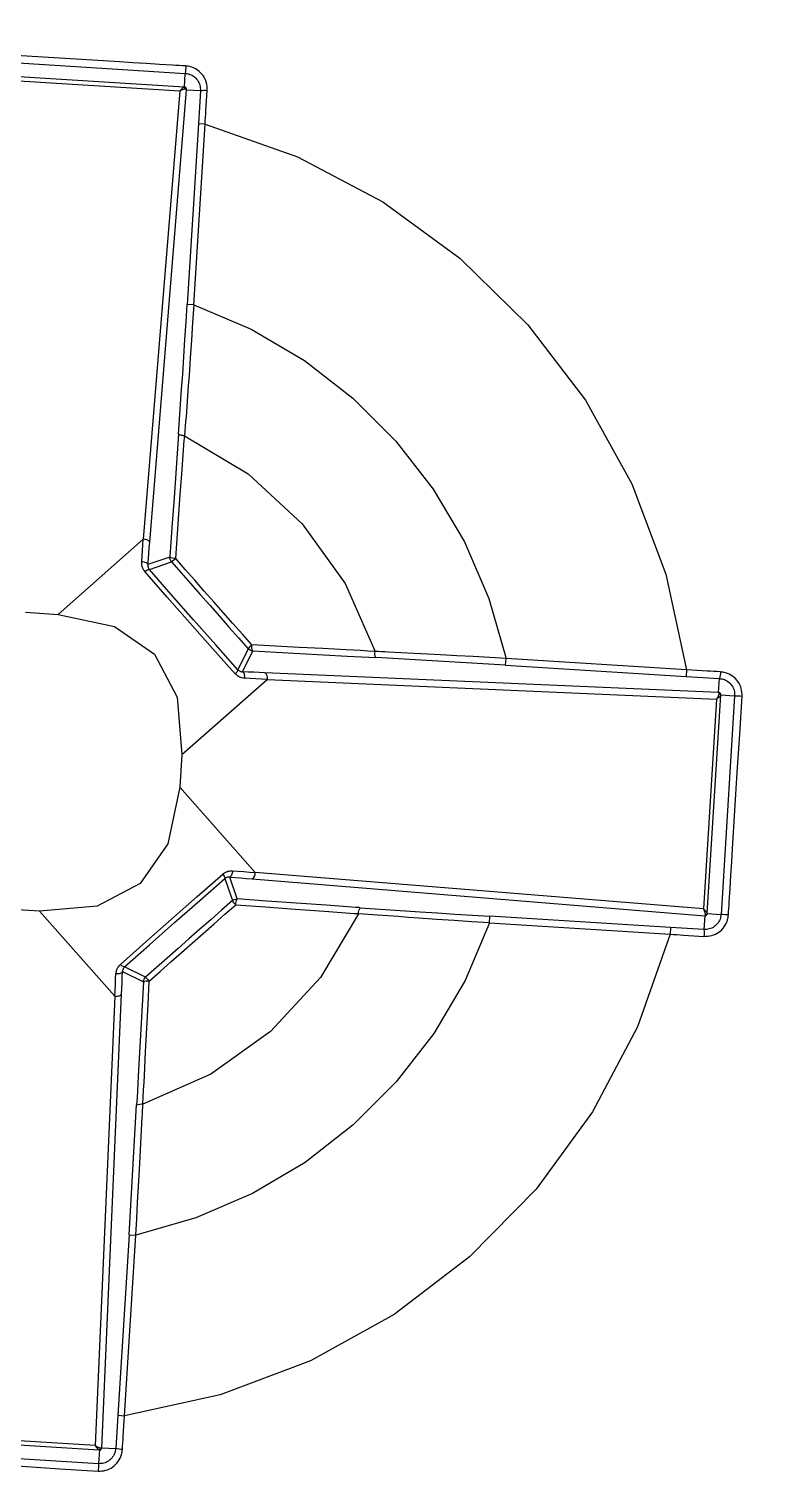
# Model space of a CAD drawing. Header units: millimetres. Extents: x 6886222 to 6919728, y 230959 to 276095.
# Drawn here: x 6905741.122 to 6905743.384, y 246079.413 to 246083.786 of the extents above; entities that cross this region are included whole.
import ezdxf
from ezdxf.xclip import XClip

# ---------------------------------------------------------------- set-up
doc = ezdxf.new("R2010")
doc.units = ezdxf.units.MM
doc.header["$LTSCALE"] = 100
doc.header["$XCLIPFRAME"] = 2
for name, color, linetype in [('BP', 7, 'Continuous'), ('U-84C-EX$0$FUR_욕실', 6, 'Continuous'), ('U-84C-EX$0$HAT', 8, 'Continuous'), ('Udw-301-L-TF$0$FUR_욕실', 6, 'Continuous'), ('Udw-301-L-TF$0$HAT', 8, 'Continuous'), ('Udw-301-L-TF$0$S-ELE', 4, 'Continuous')]:
    doc.layers.add(name, color=color, linetype=linetype)
pattern_1 = [(180, (1240, -8.002534741535783e-07), (-3.673940397442059e-14, -300), []), (270, (1240, -8.002534741535783e-07), (300, -5.510910596163089e-14), [])]

# ---------------------------------------------------------------- blocks, each defined once
blk = doc.blocks.new('Udw-301-L-TF$0$대변기')
blk.add_wipeout([(22.248608298916775, 172.54229225468282), (8.912240129661578, 147.74673581274521), (6.746381299798691, 136.34097785746314), (-8.955497072612427e-10, 1.8151808944821823e-08), (6.746382664171167, -136.3410556523654), (8.912241608199565, -147.7468135862157), (22.07549302254949, -172.28966274865297), (48.747550660268864, -190.92756923738682), (71.39276322773912, -195.00000842819884), (166.77579672746026, -195.00000795089045), (163.87437435093116, -199.59452123619815), (211.5587765112842, -201.08973657911383), (211.59313804550422, -201.59785586090618), (211.81060945487718, -202.63546709934212), (212.5078401897453, -203.59245027277075), (213.12226798591132, -203.98026161298094), (214.15380077133744, -204.1978558481386), (220.75350033782112, -204.19785581509552), (220.75350035014083, -206.35594522496513), (211.67910968791838, -206.3568792770726), (211.15613348268317, -206.39600097215737), (210.27034605067598, -206.67761218987903), (209.31045820655902, -207.42786300958107), (208.74576614588332, -208.40553728260954), (208.58557798573491, -209.0916460347495), (208.56074482875553, -209.45622105141592), (208.5658533075954, -265.02340329155413), (208.68307722652685, -265.02340329098297), (208.7812761336113, -265.75037914044697), (209.14569600205314, -266.6349992877383), (209.4393782819403, -267.03693782325877), (210.11484331313656, -267.62762274793863), (210.65720867247566, -267.91786482497037), (211.05456655855815, -268.02783602803447), (211.7542655276933, -268.12315947946877), (489.2877981967165, -268.123158092146), (490.3929016518151, -267.8618048901769), (490.86707477932805, -267.7119163465693), (491.45197025778884, -267.22265710638476), (492.00684567737414, -266.49543788948904), (492.2432263424108, -265.953260305668), (492.3375440533646, -265.58541350160203), (492.3925328413372, -264.9999778188767), (492.39251053762064, -209.47191992339413), (492.2743779328679, -208.61530925013972), (492.0527322005424, -208.03841531318994), (491.6452017566535, -207.41831274961794), (491.1753919319727, -206.97008934938174), (490.6571038551316, -206.6513735333208), (490.04775114333995, -206.44000339329148), (489.564363996324, -206.37647943353875), (489.28754875065107, -206.3559519392104), (294.6511313544637, -206.3559470726484), (294.6511313436125, -204.19785544542015), (299.3707712639998, -204.19785542175964), (299.9274144780235, -204.1415802114724), (300.81514351517774, -203.77207777511762), (301.1333402299189, -203.52623735578823), (301.5702185394424, -203.01348622016246), (301.80191783703924, -202.56725483027355), (301.9757068098556, -201.8642991092686), (301.9767461048772, -201.81423556641903), (356.76343714603064, -202.11461188703402), (409.6459330275077, -200.7317937357151), (451.0712075735588, -197.49087760745817), (521.7596907076584, -184.1269387870276), (558.8320421586301, -171.7704380243341), (607.5072059196381, -146.9271004879006), (640.3182392938724, -121.7236501044431), (666.3963113392575, -92.63537982517482), (682.861678851927, -64.8120860007532), (689.3650846206021, -48.844695699472595), (694.4618857304264, -30.578779049873788), (696.6826731048269, -17.299667591780462), (697.4621076330303, -8.646287178641273), (697.7008332995064, 0.017384032597874466), (696.0161711601265, 21.30950019290617), (691.2688451523378, 41.796509580543216), (683.3366473129057, 62.60208044512467), (669.0455356567358, 87.70644455344245), (652.7802364292402, 108.07148288175188), (630.6424582973253, 128.95876104430863), (599.0811908480251, 150.92869321198407), (558.1950606762435, 170.85274610758484), (516.937235549004, 184.2249471713934), (478.5997609603298, 192.50147163765666), (440.5805313404065, 197.3643056544521), (409.56480511056884, 199.55616448708247), (375.3283216283821, 200.68792907165675), (311.0923951757358, 200.70114825228893), (281.7216569744051, 200.8711733283542), (251.3461154796021, 200.75952777479222), (223.32944943835992, 200.37661834822427), (188.29429864440127, 199.9507822823582), (182.40479042165887, 198.15537901209063), (177.51850239349275, 194.76567814429143), (79.79591759140378, 194.999931322335), (40.70354579549267, 194.56680722579563), (37.246676655990356, 193.2270822084663), (37.24667669558663, 185.30834623197086)]).dxf.layer = 'Udw-301-L-TF$0$FUR_욕실'
at = {"layer": 'Udw-301-L-TF$0$FUR_욕실'}
for p, q in [((161.6102608196343, 144.3255684845681, 1.8768338292e-06), (160.951542411869, 144.2844581540267, 1.8768338292e-06)), ((160.9541363234821, 144.2428956842632, 1.8768338292e-06), (160.951542411869, 144.2844581540267, 1.8768338292e-06)), ((160.9552795777599, 144.2427173637952, 1.8768338292e-06), (161.6117425199045, 144.2836869317034, 1.8768338292e-06)), ((160.9541363234821, 144.2428956842614, 1.8768338292e-06), (160.9552795777599, 144.2427173637952, 1.8768338292e-06)), ((161.6005177062762, 144.2709570542229, 1.8768338292e-06), (160.968000058434, 144.2314819017611, 1.8768338292e-06)), ((160.9474883506227, 144.2353626829445, 1.8768338292e-06), (160.9056786742221, 144.2327533601456, 1.8768338292e-06)), ((160.9056786742221, 144.2327533601456, 1.8768338292e-06), (160.9117656901872, 144.1324974248309, 1.8768338292e-06)), ((160.9474883506227, 144.2353626829445, 1.8768338292e-06), (160.9494651237801, 144.2365706683941, 1.8768338292e-06)), ((161.0586250381966, 142.8715624129036, 1.8768338292e-06), (160.9474883506227, 144.2353626829445, 1.8768338292e-06)), ((160.968000058434, 144.2314819017611, 1.8768338292e-06), (161.0780704550853, 142.8807664903106, 1.8768338292e-06)), ((160.8918235246092, 144.1312528429316, 1.8768338292e-06), (160.9117656901872, 144.1324974248309, 1.8768338292e-06)), ((160.9257813443328, 143.5871404349928, 1.8768338292e-06), (160.8918235246092, 144.1312528429316, 1.8768338292e-06)), ((160.9117656901872, 144.1324974248309, 1.8768338292e-06), (160.945723509918, 143.5883850168902, 1.8768338292e-06)), ((160.9257813443328, 143.5871404349928, 1.8768338292e-06), (160.945723509918, 143.5883850168902, 1.8768338292e-06)), ((161.0780704550853, 142.8807664903106, 1.8768338292e-06), (161.3346191687415, 142.6543588737004, 1.8768338292e-06)), ((161.0595514993292, 142.7896701244608, 1.8768338292e-06), (160.9929866042439, 142.8124977968873, 1.8768338292e-06)), ((160.9979474771753, 142.8269635670586, 1.8768338292e-06), (161.0640494241125, 142.8042946574242, 1.8768338292e-06)), ((161.4328348310264, 142.6604884706485, 1.8768338292e-06), (161.3346191687415, 142.6543588737004, 1.8768338292e-06)), ((160.7790682350642, 142.4813746276686, 1.8768338292e-06), (160.7483564329486, 142.5441450843173, 1.8768338292e-06)), ((160.7620931433885, 142.5508660613086, 1.8768338292e-06), (160.7930200370756, 142.4876559887725, 1.8768338292e-06)), ((159.4409931315495, 142.4872769285812, 1.8768338292e-06), (159.9851055394902, 142.5212347483066, 1.8768338292e-06)), ((159.9863501217114, 142.5012925830415, 1.8768338292e-06), (159.4422377137671, 142.4673347633143, 1.8768338292e-06)), ((159.9863501217114, 142.5012925830415, 1.8768338292e-06), (159.9851055394902, 142.5212347483066, 1.8768338292e-06)), ((159.9863501217114, 142.5012925830415, 1.8768338292e-06), (160.377292835532, 142.5240237409162, 1.8768338292e-06)), ((159.4422377137671, 142.4673347633143, 1.8768338292e-06), (159.3420029046865, 142.4609092388182, 1.8768338292e-06)), ((159.344612243458, 142.4190995783865, 1.8768338292e-06), (159.3420029046865, 142.4609092388182, 1.8768338292e-06)), ((159.344612243458, 142.4190995783865, 1.8768338292e-06), (160.7116480263612, 142.478393195448, 1.8768338292e-06)), ((160.7049331130365, 142.4579542815136, 1.8768338292e-06), (159.3510132315641, 142.3992295517091, 1.8768338292e-06)), ((159.4409931315495, 142.4872769285812, 1.8768338292e-06), (159.4422377137671, 142.4673347633143, 1.8768338292e-06)), ((160.9614818266928, 142.231546664907, 1.8768338292e-06), (160.7049331130365, 142.4579542815136, 1.8768338292e-06)), ((159.337964270595, 142.4115665770678, 1.8768338292e-06), (159.2964017849554, 142.4089726813309, 1.8768338292e-06)), ((159.2964017849554, 142.4089726813309, 1.8768338292e-06), (159.3375121154895, 141.7502542735692, 1.8768338292e-06)), ((159.3382833537835, 142.4104543656304, 1.8768338292e-06), (159.337964270595, 142.4115665770714, 1.8768338292e-06)), ((159.3792529216989, 141.7539914234858, 1.8768338292e-06), (159.3382833537835, 142.4104543656304, 1.8768338292e-06)), ((159.344612243458, 142.4190995783865, 1.8768338292e-06), (159.3436594135164, 142.4169879498022, 1.8768338292e-06)), ((159.3510132315641, 142.3992295517091, 1.8768338292e-06), (159.3904883840223, 141.766711903867, 1.8768338292e-06)), ((160.9614818266928, 142.231546664907, 1.8768338292e-06), (160.9676114236427, 142.1333310026203, 1.8768338292e-06)), ((160.7412038052789, 141.8767822907157, 1.8768338292e-06), (160.9676114236427, 142.1333310026203, 1.8768338292e-06)), ((160.7504078823949, 141.8573368741181, 1.8768338292e-06), (159.3866076024497, 141.7462001964468, 1.8768338292e-06)), ((159.3904883840223, 141.766711903867, 1.8768338292e-06), (160.7412038052789, 141.8767822907157, 1.8768338292e-06)), ((160.7950066947269, 141.7966593365818, 1.8768338292e-06), (160.8176756275061, 141.8627612587043, 1.8768338292e-06)), ((160.8323001600584, 141.858263334243, 1.8768338292e-06), (160.8094724643342, 141.7916984641579, 1.8768338292e-06)), ((159.3790746011327, 141.7528481693062, 1.8768338292e-06), (159.3375121154895, 141.7502542735692, 1.8768338292e-06)), ((159.3790746011327, 141.7528481693025, 1.8768338292e-06), (159.3792529216989, 141.7539914234876, 1.8768338292e-06)), ((159.3853996171347, 141.7481769694677, 1.8768338292e-06), (159.3866076024497, 141.7462001964468, 1.8768338292e-06)), ((159.3866076024497, 141.7462001964468, 1.8768338292e-06), (159.3892169092869, 141.7043905360151, 1.8768338292e-06)), ((161.3904236324342, 141.7601936605715, 1.8768338292e-06), (161.1640160140742, 141.503644948667, 1.8768338292e-06)), ((161.3904236324342, 141.7601936605715, 1.8768338292e-06), (161.4886392947155, 141.7663232575178, 1.8768338292e-06)), ((159.3892169092869, 141.7043905360151, 1.8768338292e-06), (159.4894728445324, 141.7104775520493, 1.8768338292e-06)), ((159.4894728445324, 141.7104775520493, 1.8768338292e-06), (160.0335852524731, 141.7444353717765, 1.8768338292e-06)), ((159.4894728445324, 141.7104775520493, 1.8768338292e-06), (159.4907174261134, 141.6905353867842, 1.8768338292e-06)), ((160.0348298340541, 141.7244932065078, 1.8768338292e-06), (159.4907174261134, 141.6905353867842, 1.8768338292e-06)), ((160.0348298340541, 141.7244932065078, 1.8768338292e-06), (160.0335852524731, 141.7444353717765, 1.8768338292e-06)), ((161.0711042087605, 141.5608050133305, 1.8768338292e-06), (161.1343143061094, 141.5917318837346, 1.8768338292e-06)), ((161.1405956676099, 141.5777800813812, 1.8768338292e-06), (161.077825186323, 141.5470683023868, 1.8768338292e-06)), ((161.2028707070058, 140.1433240892784, 1.8768338292e-06), (161.1435770998505, 141.5103598622791, 1.8768338292e-06)), ((161.1640160140742, 141.503644948667, 1.8768338292e-06), (161.2227407340761, 140.1497250769989, 1.8768338292e-06)), ((161.1206776863182, 140.7850619835663, 1.8768338292e-06), (161.0979465290802, 141.1760046967538, 1.8768338292e-06)), ((161.1206776863182, 140.7850619835663, 1.8768338292e-06), (161.1007355207403, 140.7838174016688, 1.8768338292e-06)), ((161.1206776863182, 140.7850619835663, 1.8768338292e-06), (161.1546355060491, 140.2409495756256, 1.8768338292e-06)), ((161.1346933404639, 140.2397049937299, 1.8768338292e-06), (161.1007355207403, 140.7838174016688, 1.8768338292e-06)), ((161.1546355060491, 140.2409495756256, 1.8768338292e-06), (161.1346933404639, 140.2397049937299, 1.8768338292e-06)), ((161.1546355060491, 140.2409495756256, 1.8768338292e-06), (161.1610610306088, 140.1407147664795, 1.8768338292e-06)), ((161.8679788620029, 140.177964767423, 1.8768338292e-06), (161.211515919862, 140.1369951995166, 1.8768338292e-06)), ((161.2227407340761, 140.1497250769989, 1.8768338292e-06), (161.8552583819146, 140.1892002294608, 1.8768338292e-06)), ((161.2028707070058, 140.1433240892784, 1.8768338292e-06), (161.1610610306088, 140.1407147664795, 1.8768338292e-06)), ((161.2028707070058, 140.1433240892784, 1.8768338292e-06), (161.2049823357302, 140.1423712592023, 1.8768338292e-06)), ((161.211515919862, 140.1369951995166, 1.8768338292e-06), (161.2104037083263, 140.1366761164172, 1.8768338292e-06)), ((161.2104037083336, 140.1366761164172, 1.8768338292e-06), (161.2129975881871, 140.0951136466538, 1.8768338292e-06)), ((161.2129975881871, 140.0951136466538, 1.8768338292e-06), (161.8717159959488, 140.1362239771934, 1.8768338292e-06))]:
    blk.add_line(p, q, dxfattribs=at)
at = {"layer": 'Udw-301-L-TF$0$FUR_욕실', "elevation": 1.8768338292e-06, "flags": 128}
for points in [[(161.0586250381966, 142.8715624129036), (161.059046292532, 142.8731095730163), (161.0601801085359, 142.8746456882782), (161.0619850990988, 142.8761146866636), (161.0643953776016, 142.877462946095), (161.0673229628919, 142.8786412517566), (161.0706609908484, 142.879606592569), (161.0742876151708, 142.8803237311986), (161.0780704550853, 142.8807664903106)], [(161.0640494241125, 142.8042946574242), (161.064461034588, 142.8056918815928), (161.0655515937797, 142.8070837993928), (161.0672831901211, 142.8084220230176), (161.0695956274249, 142.8096600312456), (161.0724085174734, 142.8107547866894), (161.0756240746232, 142.8116682319123), (161.0791305151288, 142.8123686124436), (161.0828059431551, 142.812831580668)], [(160.7116480263612, 142.478393195448), (160.7101652483689, 142.4777828440401), (160.708782025773, 142.476466833481), (160.7075488496339, 142.47449320142), (160.7065107339367, 142.471933990324), (160.7057055724799, 142.4688826177444), (160.7051627556539, 142.4654504663449), (160.7049020976192, 142.4617628181659), (160.7049331130365, 142.4579542815136)], [(160.7790682350642, 142.4813746276686), (160.7777330304743, 142.4807924875495), (160.7764875080575, 142.4795373269008), (160.7753749664334, 142.4776527793929), (160.7744340813406, 142.4752043583285), (160.7736975611515, 142.472277179173), (160.7731910098228, 142.4689730006612), (160.7729320368126, 142.4654066873136), (160.7729296448961, 142.4617022163493)], [(160.8091387044478, 141.8815177775614), (160.8096016726595, 141.8778423495223), (160.810302053178, 141.8743359090149), (160.8112154983828, 141.8711203518778), (160.8123102538011, 141.8683074618439), (160.8135482620019, 141.8659950245692), (160.8148864856048, 141.8642634282642), (160.8162784033666, 141.8631728691234), (160.8176756275061, 141.8627612587043)], [(160.7412038052789, 141.8767822907157), (160.7416465643837, 141.8729994508085), (160.7423637030042, 141.8693728264989), (160.7433290437875, 141.8660347985697), (160.7445073494127, 141.8631072133139), (160.7458556087986, 141.8606969348584), (160.7473246071349, 141.8588919443428), (160.7488607223386, 141.8577581283971), (160.7504078823949, 141.8573368741181)], [(161.1602680790966, 141.571641491013), (161.1565636081432, 141.5716438829368), (161.1529972947974, 141.571902855967), (161.1496931162801, 141.5724094073139), (161.1467659371119, 141.5731459275266), (161.1443175160202, 141.5740868126504), (161.1424329684705, 141.5751993543072), (161.1411778077781, 141.5764448767513), (161.1405956676099, 141.5777800813812)], [(161.1640160140742, 141.503644948667), (161.16020747742, 141.5036139332551), (161.1565198292265, 141.503874591308), (161.1530876778015, 141.5044174081595), (161.1500363051782, 141.5052225696527), (161.1474770940404, 141.5062606853917), (161.1455034619285, 141.5074938615799), (161.1441874513184, 141.5088770842285), (161.1435770998505, 141.5103598622791)]]:
    blk.add_lwpolyline(points, dxfattribs=at)
at = {"layer": 'Udw-301-L-TF$0$FUR_욕실'}
blk.add_circle((161.4116292245744, 142.2103410656091, 1.8768338292e-06), 3.259999999999878, dxfattribs=at)
for centre, radius, start, end in [((161.4116292328981, 142.2103410656091, 1.8768338292e-06), 3.25999999999999, 270.0000002866061, 90.00000028660615), ((161.284421307686, 144.3221480932389, 1.8768338292e-06), 0.335005807109755, 182.6240256490426, 186.4597571723043), ((160.8944988857947, 144.1595229863142, 1.8768338292e-06), 0.0740788452982218, 81.31990370694984, 97.10220387031379), ((161.4116292034378, 142.2103410656091, 1.8768338292e-06), 1.99000000000017, 105.1418051233014, 172.000541021827), ((161.4116292034378, 142.2103410656091, 1.8768338292e-06), 1.46000844029329, 109.4370251104971, 167.7053210345152), ((161.4116292040781, 142.2103410656091, 1.8768338292e-06), 1.083939401070354, 114.9993147538922, 162.1430313907047), ((160.9553684967104, 143.2222109781196, 1.8768338292e-06), 0.0295378457444342, 266.4671824288771, 303.7446353954253), ((160.9818887971705, 142.8526979828912, 1.8768338292e-06), 0.0303338319609476, 267.0760510582818, 301.9648114489237), ((161.0398984336171, 142.8854062434439, 1.8768338292e-06), 0.0866969510100107, 226.6103821616632, 237.2413621515761), ((160.9779649805023, 142.8257328163618, 1.8768338292e-06), 0.0200203626456702, 318.6178678338114, 3.524477220356455), ((161.0583316182747, 142.7697738529369, 1.8768338292e-06), 0.0199336331428241, 42.87557380775289, 86.49147068077265), ((160.3508819731505, 142.5372506346666, 1.8768338292e-06), 0.029537846398506, 333.3977121980171, 10.67516360814464), ((160.7208250536678, 142.556879468737, 1.8768338292e-06), 0.0303338324557949, 335.1775359977701, 10.06629517548491), ((160.7470931125754, 142.5641255483188, 1.8768338292e-06), 0.0200203626360146, 273.6178689153311, 318.5244761516919), ((160.6955832011736, 142.4952531767722, 1.8768338292e-06), 0.0866969742253939, 39.90098409216945, 50.53196124547542), ((159.4132749780074, 142.4811073619876, 1.8768338292e-06), 0.0740788270395267, 180.0401413216472, 195.8224451858729), ((160.8126102465139, 142.4913402033799, 1.8768338292e-06), 0.0199336334640544, 190.6508735475984, 234.2667701893236), ((159.300392774614, 142.0739903577232, 1.8768338292e-06), 0.3350060971505533, 90.68259137567696, 94.51831962633865), ((160.8521964319225, 141.8570434538015, 1.8768338292e-06), 0.0199336334393605, 132.8755759097242, 176.4914725093097), ((160.7962374454291, 141.7766768399251, 1.8768338292e-06), 0.0200203626344315, 48.61786999656928, 93.52447723257845), ((160.7692722783213, 141.7806006569699, 1.8768338292e-06), 0.0303338322448838, 357.0760509068667, 31.96481025946703), ((160.7365639967429, 141.8386103076573, 1.8768338292e-06), 0.0866969763432359, 316.6103849468828, 327.2413618206796), ((159.2998221552953, 142.0831334958475, 1.8768338292e-06), 0.3350061338592761, 272.6240266260904, 276.4597544566864), ((160.3997592913911, 141.7540803583415, 1.8768338292e-06), 0.0295378459217323, 356.4671822699578, 33.74463422105043), ((161.4116292040781, 142.2103410656091, 1.8768338292e-06), 1.083939401070355, 204.9993147540811, 252.1430313908359), ((159.4624472640171, 141.6932107468492, 1.8768338292e-06), 0.0740788265298885, 171.3199009128977, 187.102204855981), ((161.4116292034378, 142.2103410656091, 1.8768338292e-06), 1.460008440293271, 199.4370251103641, 257.705321034617), ((161.4116292034378, 142.2103410656091, 1.8768338292e-06), 1.990000000000048, 195.141805123073, 262.0005410219302), ((161.130630091051, 141.611322092569, 1.8768338292e-06), 0.0199336329564249, 280.6508751468961, 324.2667723961649), ((161.1267170760038, 141.4942950909008, 1.8768338292e-06), 0.0866969479548575, 129.9009837118766, 140.531964060613), ((161.065090801465, 141.5195369241792, 1.8768338292e-06), 0.0303338316691906, 65.17753439163549, 100.0662951456546), ((161.0578447223161, 141.5458049820154, 1.8768338292e-06), 0.0200203626438969, 3.61786892139019, 48.52447831334685), ((161.0847196348877, 141.1495938352946, 1.8768338292e-06), 0.0295378457742828, 63.39771062277946, 100.6751635741105), ((161.1408629057551, 140.2119868602931, 1.8768338292e-06), 0.0740788472128487, 270.040142370105, 285.8224421218032), ((161.5479796201726, 140.0991046187355, 1.8768338292e-06), 0.3350058053401277, 180.6825889642631, 184.5183205010678)]:
    blk.add_arc(centre, radius, start, end, dxfattribs=at)
for centre, major_axis, ratio, start_param, end_param in [((161.0405536971848, 142.5189762907266, 1.8768338292e-06), (-0.1020855651463832, 1.396435897242025), 0.0322583152800646, 4.915798147381698, 4.965282825311289), ((161.0604958624353, 142.5202208726241, 1.8768338292e-06), (-0.08856549598579216, 1.41131371182158), 0.0293321089204367, 4.919394978760604, 4.96887965668992), ((160.8929918402137, 142.6680453776098, 1.8768338292e-06), (0.6484554120168786, 0.7347826744187511), 0.04629953993054901, 4.505401571200682, 4.919376405301836), ((160.9079731325401, 142.6548241893342, 1.8768338292e-06), (0.6616891955780759, 0.7497782395183233), 0.0394959107551662, 4.505401571024547, 4.919376405125488), ((161.0604958624353, 142.5202208726241, 1.8768338292e-06), (-1.411374145816687, -0.0875972355160776), 0.0293320971885418, 1.31430566200693, 1.363790332008147), ((161.0592512805597, 142.540163037891, 1.8768338292e-06), (-1.398292794269162, -0.07233224692413115), 0.0322583035290019, 1.317902493141916, 1.367387163143846), ((161.1017494074149, 141.8592077136254, 1.8768338292e-06), (-1.411313717421568, -0.08856549083168584), 0.0293320956418535, 4.919394975187623, 4.968879645188871), ((161.1029939893197, 141.8392655483585, 1.8768338292e-06), (-1.396435902887706, -0.1020855599702207), 0.0322583019974905, 4.915798144070244, 4.96528281407159), ((160.953924901969, 141.6917036919222, 1.8768338292e-06), (-0.7347827001476739, 0.6484553828627988), 0.0462995383754529, 4.505401553910547, 4.919376388009757), ((160.967146089657, 141.7066849847652, 1.8768338292e-06), (-0.7497782651337865, 0.6616891665522344), 0.039495909203114, 4.505401554090891, 4.919376388190883), ((161.0818072421607, 141.8579631317261, 1.8768338292e-06), (-0.0723322418186826, 1.398292788556398), 0.0322583153124725, 4.459495133928125, 4.50897981185709), ((161.1017494074149, 141.8592077136254, 1.8768338292e-06), (-0.08759723042631745, 1.411374140153032), 0.0293321089354888, 4.455898302531634, 4.50538298046177)]:
    blk.add_ellipse(centre, major_axis=major_axis, ratio=ratio, start_param=start_param, end_param=end_param, dxfattribs=at)
at = {"layer": 'Udw-301-L-TF$0$FUR_욕실', "extrusion": (-3.329143077564081e-08, -3.880638325907517e-16, 0.9999999999999993)}
blk.add_ellipse((163.5958269615476, 140.2827578065171, 1.8768338292e-06), major_axis=(2.551290752450674, -2.251547685618937, 8.49361186e-08), ratio=0.293881930777864, start_param=2.855758174774553, end_param=3.427427132405549, dxfattribs=at)
at = {"layer": 'Udw-301-L-TF$0$FUR_욕실', "extrusion": (-3.329143421966542e-08, 3.711150050963282e-15, 0.9999999999999994)}
blk.add_ellipse((163.3392124908278, 144.3945387954282, 1.8768338292e-06), major_axis=(2.251547685618938, 2.551290752450902, 7.495724220000001e-08), ratio=0.2938819307778995, start_param=2.855758174774296, end_param=3.427427132405376, dxfattribs=at)
at = {"layer": 'Udw-301-L-TF$0$FUR_욕실'}
for points, knots in [([(161.3840819642028, -0.5896589345284156, 1.8768338292e-06), (161.4836703848523, 10.61836187567678, 1.8768338292e-06), (161.6827323977341, 33.02148031460092, 1.8768338292e-06), (163.2841282194204, 66.55210363393962, 1.8768338292e-06), (165.8607673313854, 99.91845484040277, 1.8768338292e-06), (169.4057475470363, 133.0639848389292, 1.8768338292e-06), (172.6358561782508, 154.9761389095165, 1.8768338292e-06), (174.2474244886544, 165.9085678599131, 1.8768338292e-06)], [0, 0, 0, 0, 0.2008995871446175, 0.4015675310875474, 0.6017769894246999, 0.8013182658581898, 1, 1, 1, 1]), ([(161.4116293087391, 146.2103282395183, 1.8768338292e-06), (160.9618434957192, 146.1661081083803, 1.8768338292e-06), (160.0622672976424, 146.0776673966084, 1.8768338292e-06), (158.8651939371666, 145.3882340772616, 1.8768338292e-06), (157.9549400338437, 144.3727352003261, 1.8768338292e-06), (157.4345825989549, 143.1052754275006, 1.8768338292e-06), (157.3626646623306, 141.7388794480139, 1.8768338292e-06), (157.7466447588995, 140.424995602114, 1.8768338292e-06), (158.5448678721878, 139.3114992255505, 1.8768338292e-06), (159.6650330587217, 138.529428792579, 1.8768338292e-06), (160.683149262466, 138.2336734551645, 1.8768338292e-06), (161.2712922404062, 138.2148462591631, 1.8768338292e-06), (161.4116293487641, 138.2103538919255, 1.8768338292e-06)], [0, 0, 0, 0, 0.1073714370536356, 0.2147439655298331, 0.3220704430517395, 0.4295336980960848, 0.536750115482043, 0.6441934942424906, 0.7516865979578748, 0.8589366889279778, 0.9663408084194388, 1, 1, 1, 1]), ([(161.4116293485895, 138.2453246920941, 1.8768338292e-06), (161.41160934859, 138.2453246921923, 1.8768338292e-06), (161.2726387151743, 138.2453253683198, 1.8768338292e-06), (160.6895946586592, 138.2752871611501, 1.8768338292e-06), (159.6805046564514, 138.5589258944019, 1.8768338292e-06), (158.5698705701034, 139.3375713003934, 1.8768338292e-06), (157.7785698857479, 140.4405442190618, 1.8768338292e-06), (157.3981167603342, 141.7431750204105, 1.8768338292e-06), (157.4693580884268, 143.0974805626956, 1.8768338292e-06), (157.9850954555004, 144.3537804388379, 1.8768338292e-06), (158.8875551079291, 145.3605022517786, 1.8768338292e-06), (160.0740400148679, 146.0438596973963, 1.8768338292e-06), (160.9657947890773, 146.1315276681999, 1.8768338292e-06), (161.4116293067309, 146.1753574391241, 1.8768338292e-06)], [0, 0, 0, 0, 4.839012669e-06, 0.0336240326829464, 0.1410778335324643, 0.2482759433466368, 0.3558492751764855, 0.4632787045761918, 0.5704190441967903, 0.6779633436682329, 0.7852452894674598, 0.8926329686680615, 1, 1, 1, 1]), ([(160.949766767546, 144.3068108978678, 1.8768338292e-06), (160.9630731097677, 144.3076230539082, 1.8768338292e-06), (161.0296054569844, 144.3116838729457, 1.8768338292e-06), (161.2494473224033, 144.3251694666742, 1.8768338292e-06), (161.4559587524309, 144.3382554099389, 1.8768338292e-06), (161.6092434597158, 144.347968552609, 1.8768338292e-06)], [0, 0, 0, 0, 0.0605342809966537, 0.3026742988519388, 0.9999999999999998, 0.9999999999999998, 0.9999999999999998, 0.9999999999999998]), ([(160.8853398035499, 144.2330334381768, 1.8768338292e-06), (160.8856168213861, 144.2409453474229, 1.8768338292e-06), (160.8861696958083, 144.256735999179, 1.8768338292e-06), (160.8967981182941, 144.278387188042, 1.8768338292e-06), (160.913401875303, 144.2952104045471, 1.8768338292e-06), (160.9322401414574, 144.3045997370264, 1.8768338292e-06), (160.944857332117, 144.3061915230192, 1.8768338292e-06), (160.949766767546, 144.3068108978678, 1.8768338292e-06)], [0, 0, 0, 0, 0.217516444635712, 0.4341210599893221, 0.6497217720869491, 0.8637043388803874, 0.9999999999999998, 0.9999999999999998, 0.9999999999999998, 0.9999999999999998]), ([(160.951542411869, 144.2844581540267, 1.8768338292e-06), (160.9480655526568, 144.284013946517, 1.8768338292e-06), (160.9391314595523, 144.2828725165673, 1.8768338292e-06), (160.9257817711914, 144.2762843680684, 1.8768338292e-06), (160.913975851432, 144.2645131923309, 1.8768338292e-06), (160.9063589166144, 144.2493708419734, 1.8768338292e-06), (160.905905474272, 144.2382938052979, 1.8768338292e-06), (160.9056786742221, 144.2327533601456, 1.8768338292e-06)], [0, 0, 0, 0, 0.1367468008238684, 0.3513828356852231, 0.5672955110332163, 0.7835724878771857, 1, 1, 1, 1]), ([(160.9552795777599, 144.2427173637952, 1.8768338292e-06), (160.954541898067, 144.2425765066946, 1.8768338292e-06), (160.9530936303745, 144.2422999655464, 1.8768338292e-06), (160.951271735732, 144.2408946944524, 1.8768338292e-06), (160.94992463581, 144.2389498927405, 1.8768338292e-06), (160.9496201927905, 144.237373572214, 1.8768338292e-06), (160.9494651237801, 144.2365706683941, 1.8768338292e-06)], [0, 0, 0, 0, 0.2546765691720112, 0.4999999964179442, 0.7453234250422667, 1, 1, 1, 1]), ([(160.9552795777599, 144.2427173637952, 1.8768338292e-06), (160.9557684468782, 144.2425900702019, 1.8768338292e-06), (160.9568713001318, 144.2423029050897, 1.8768338292e-06), (160.9596264369466, 144.2404010140854, 1.8768338292e-06), (160.9633415500248, 144.2369068667758, 1.8768338292e-06), (160.9663648941605, 144.2333860968738, 1.8768338292e-06), (160.968000058434, 144.2314819017611, 1.8768338292e-06)], [0, 0, 0, 0, 0.179544909705226, 0.4050402919537798, 0.6782182871179843, 0.9999999999999998, 0.9999999999999998, 0.9999999999999998, 0.9999999999999998]), ([(160.8918235246092, 144.1312528429316, 1.8768338292e-06), (160.8909563131019, 144.1445614463591, 1.8768338292e-06), (160.8887434117605, 144.1785215890504, 1.8768338292e-06), (160.8866268862039, 144.2124196509358, 1.8768338292e-06), (160.8853398035499, 144.2330334381768, 1.8768338292e-06)], [0, 0, 0, 0, 0.3918889136125254, 1, 1, 1, 1]), ([(160.9494651237801, 144.2365706683941, 1.8768338292e-06), (160.9501861449062, 144.2366887923527, 1.8768338292e-06), (160.9518127165102, 144.2369552714772, 1.8768338292e-06), (160.9557042227207, 144.2362546836175, 1.8768338292e-06), (160.9612229440681, 144.234667203873, 1.8768338292e-06), (160.9656212507325, 144.2325999618643, 1.8768338292e-06), (160.968000058434, 144.2314819017611, 1.8768338292e-06)], [0, 0, 0, 0, 0.1795448419633608, 0.4050402026854641, 0.6782182209607966, 1, 1, 1, 1]), ([(160.9257813443328, 143.5871404349928, 1.8768338292e-06), (160.9305256362131, 143.5161041468036, 1.8768338292e-06), (160.9380768200899, 143.4030402612334, 1.8768338292e-06), (160.947592565215, 143.2718922441545, 1.8768338292e-06), (160.9521234365784, 143.2116690785406, 1.8768338292e-06), (160.9535483676918, 143.1927292640994, 1.8768338292e-06)], [0, 0, 0, 0, 0.5367502495046541, 0.8543108083972125, 1, 1, 1, 1]), ([(160.9717765449459, 143.1976496205771, 1.8768338292e-06), (160.967587242023, 143.2575342750097, 1.8768338292e-06), (160.9585453003892, 143.3867857425412, 1.8768338292e-06), (160.9502014801219, 143.5179771010608, 1.8768338292e-06), (160.945723509918, 143.5883850168902, 1.8768338292e-06)], [0, 0, 0, 0, 0.4633189516054057, 0.9999999999999998, 0.9999999999999998, 0.9999999999999998, 0.9999999999999998]), ([(160.9803414566268, 142.8224036418578, 1.8768338292e-06), (160.9717098188485, 142.9415301191275, 1.8768338292e-06), (160.9627599454252, 143.0650486124523, 1.8768338292e-06), (160.9538646622495, 143.1883451405847, 1.8768338292e-06), (160.9535483676918, 143.1927292640994, 1.8768338292e-06)], [0, 0, 0, 0, 0.9644424414825818, 1, 1, 1, 1]), ([(160.9717765449459, 143.1976496205771, 1.8768338292e-06), (160.9720875120911, 143.1932629841085, 1.8768338292e-06), (160.9808360614916, 143.0698521786253, 1.8768338292e-06), (160.9895465769441, 142.9462104505365, 1.8768338292e-06), (160.9979474771753, 142.8269635670586, 1.8768338292e-06)], [0, 0, 0, 0, 0.0355449950405744, 1, 1, 1, 1]), ([(160.7506919322914, 142.5621814450478, 1.8768338292e-06), (160.7890765991033, 142.6054514089628, 1.8768338292e-06), (160.8658494620795, 142.6919953153138, 1.8768338292e-06), (160.9421762888378, 142.7789328674698, 1.8768338292e-06), (160.9803414566268, 142.8224036418578, 1.8768338292e-06)], [0, 0, 0, 0, 0.4999770144248678, 1, 1, 1, 1]), ([(160.9929866042439, 142.8124977968873, 1.8768338292e-06), (160.9545727042278, 142.7688286240082, 1.8768338292e-06), (160.8777484364691, 142.6814942937672, 1.8768338292e-06), (160.8006437260228, 142.5944074707495, 1.8768338292e-06), (160.7620931433885, 142.5508660613086, 1.8768338292e-06)], [0, 0, 0, 0, 0.5000229893075528, 1, 1, 1, 1]), ([(161.0640494241125, 142.8042946574242, 1.8768338292e-06), (161.0640543935224, 142.801962599804, 1.8768338292e-06), (161.0640640610509, 142.7974258019949, 1.8768338292e-06), (161.0617533838558, 142.7923960415847, 1.8768338292e-06), (161.0598516367245, 142.7900416923858, 1.8768338292e-06), (161.0595514993292, 142.7896701244608, 1.8768338292e-06)], [0, 0, 0, 0, 0.471126536119429, 0.916532171498432, 1, 1, 1, 1]), ([(161.0729396431561, 142.7833368665888, 1.8768338292e-06), (161.0735611801247, 142.7840882655019, 1.8768338292e-06), (161.0773475751193, 142.7886657777617, 1.8768338292e-06), (161.082357649273, 142.7985469076793, 1.8768338292e-06), (161.0826569290584, 142.8080833168351, 1.8768338292e-06), (161.0828059431551, 142.812831580668, 1.8768338292e-06)], [0, 0, 0, 0, 0.0897540272413142, 0.546780348979361, 1, 1, 1, 1]), ([(159.9851055394902, 142.5212347483066, 1.8768338292e-06), (160.0508952958662, 142.5250589451316, 1.8768338292e-06), (160.1699835235813, 142.5319812510843, 1.8768338292e-06), (160.3013405030943, 142.5388366329826, 1.8768338292e-06), (160.366819756553, 142.5420749310342, 1.8768338292e-06), (160.3799086135514, 142.5427222447706, 1.8768338292e-06)], [0, 0, 0, 0, 0.4968866520286809, 0.8994310668618618, 1, 1, 1, 1]), ([(160.7483564329486, 142.5441450843173, 1.8768338292e-06), (160.6534809311052, 142.5389820931832, 1.8768338292e-06), (160.5296951903401, 142.5322458475785, 1.8768338292e-06), (160.4061474818664, 142.5255804490153, 1.8768338292e-06), (160.377292835532, 142.5240237409162, 1.8768338292e-06)], [0, 0, 0, 0, 0.7664493604127142, 1, 1, 1, 1]), ([(160.3799086135514, 142.5427222447706, 1.8768338292e-06), (160.4087498436347, 142.5442413413439, 1.8768338292e-06), (160.5322025064379, 142.5507437171564, 1.8768338292e-06), (160.6558959615759, 142.557218959957, 1.8768338292e-06), (160.7506919322914, 142.5621814450478, 1.8768338292e-06)], [0, 0, 0, 0, 0.2336217739812572, 1, 1, 1, 1]), ([(159.2740017165997, 142.4079553217325, 1.8768338292e-06), (159.2742740306167, 142.4157154120094, 1.8768338292e-06), (159.2748190758939, 142.4312474821327, 1.8768338292e-06), (159.2854503989256, 142.4525681055075, 1.8768338292e-06), (159.3020499014892, 142.4692147456917, 1.8768338292e-06), (159.3210870309595, 142.4787212401407, 1.8768338292e-06), (159.3340253950373, 142.4803889627219, 1.8768338292e-06), (159.3391961691486, 142.4810554624964, 1.8768338292e-06)], [0, 0, 0, 0, 0.2125341259083834, 0.4253938844142686, 0.6395784567097818, 0.8559587307659887, 1, 1, 1, 1]), ([(159.3420029046865, 142.4609092388182, 1.8768338292e-06), (159.3383854119529, 142.4604234188882, 1.8768338292e-06), (159.3293183639362, 142.4592057377631, 1.8768338292e-06), (159.3160106241376, 142.452406104816, 1.8768338292e-06), (159.3044227361715, 142.4405763056511, 1.8768338292e-06), (159.2969968076577, 142.425466392011, 1.8768338292e-06), (159.2966000706256, 142.4144690539979, 1.8768338292e-06), (159.2964017849554, 142.4089726813309, 1.8768338292e-06)], [0, 0, 0, 0, 0.1432444874335181, 0.3590344859304879, 0.5733356229495695, 0.7867569027260016, 1, 1, 1, 1]), ([(159.3391961691486, 142.4810554624964, 1.8768338292e-06), (159.3524749450808, 142.4818864166791, 1.8768338292e-06), (159.3863589567591, 142.4840067974656, 1.8768338292e-06), (159.4203330911878, 142.4860403208877, 1.8768338292e-06), (159.4409931315495, 142.4872769285812, 1.8768338292e-06)], [0, 0, 0, 0, 0.3918891321184164, 1, 1, 1, 1]), ([(160.7729296448961, 142.4617022163493, 1.8768338292e-06), (160.7742703669792, 142.4618205737934, 1.8768338292e-06), (160.7805582869441, 142.462375664325, 1.8768338292e-06), (160.790874378341, 142.4658404991878, 1.8768338292e-06), (160.7978364767587, 142.472267592213, 1.8768338292e-06), (160.8009687634367, 142.4751591769982, 1.8768338292e-06)], [0, 0, 0, 0, 0.1297378877661052, 0.608464250645313, 1, 1, 1, 1]), ([(160.7930200370756, 142.4876559887725, 1.8768338292e-06), (160.7914422904578, 142.4862562314847, 1.8768338292e-06), (160.7877987489301, 142.4830237265105, 1.8768338292e-06), (160.7827946908692, 142.4815984451561, 1.8768338292e-06), (160.7797369120199, 142.4814147895831, 1.8768338292e-06), (160.7790682350642, 142.4813746276686, 1.8768338292e-06)], [0, 0, 0, 0, 0.3737204637121651, 0.8630448070915551, 1, 1, 1, 1]), ([(159.3151593713374, 141.7484786295627, 1.8768338292e-06), (159.3143472152915, 141.7617849717863, 1.8768338292e-06), (159.3102863962304, 141.8283173190248, 1.8768338292e-06), (159.2968008024654, 142.0481591844873, 1.8768338292e-06), (159.2837148592407, 142.2546706144767, 1.8768338292e-06), (159.2740017165997, 142.4079553217325, 1.8768338292e-06)], [0, 0, 0, 0, 0.0605342809966507, 0.3026742988519344, 1, 1, 1, 1]), ([(159.3382833537835, 142.4104543656304, 1.8768338292e-06), (159.3383313985869, 142.4112038346175, 1.8768338292e-06), (159.338425723723, 142.4126752479169, 1.8768338292e-06), (159.3395935653643, 142.4146577294287, 1.8768338292e-06), (159.3413557845597, 142.4162361829258, 1.8768338292e-06), (159.3428820204572, 142.4167342551482, 1.8768338292e-06), (159.3436594135164, 142.4169879498022, 1.8768338292e-06)], [0, 0, 0, 0, 0.2546765691754494, 0.4999999964169655, 0.7453234250372851, 1, 1, 1, 1]), ([(159.3382833537835, 142.4104543656304, 1.8768338292e-06), (159.3384704431119, 142.4099851170395, 1.8768338292e-06), (159.3388925030631, 142.4089265262592, 1.8768338292e-06), (159.3411221956048, 142.4064292398634, 1.8768338292e-06), (159.3450511475457, 142.4031773992665, 1.8768338292e-06), (159.348920504468, 142.4006152697766, 1.8768338292e-06), (159.3510132315641, 142.3992295517091, 1.8768338292e-06)], [0, 0, 0, 0, 0.179544909707787, 0.4050402919562802, 0.6782182871196719, 1, 1, 1, 1]), ([(159.3436594135164, 142.4169879498022, 1.8768338292e-06), (159.3436318542372, 142.4162578366722, 1.8768338292e-06), (159.3435696824999, 142.4146107541565, 1.8768338292e-06), (159.3447486839432, 142.4108365523662, 1.8768338292e-06), (159.3470100148224, 142.4055580336862, 1.8768338292e-06), (159.3496080785299, 142.4014508867513, 1.8768338292e-06), (159.3510132315641, 142.3992295517091, 1.8768338292e-06)], [0, 0, 0, 0, 0.1795448419713856, 0.4050402026931625, 0.6782182209670027, 1, 1, 1, 1]), ([(160.8386334175266, 141.8716514784046, 1.8768338292e-06), (160.8378820190228, 141.8722730150093, 1.8768338292e-06), (160.8333045070576, 141.8760594095711, 1.8768338292e-06), (160.8234233775765, 141.8810694835902, 1.8768338292e-06), (160.8138869683244, 141.8813687634356, 1.8768338292e-06), (160.8091387044478, 141.8815177775614, 1.8768338292e-06)], [0, 0, 0, 0, 0.089753981442307, 0.5467803261768118, 1, 1, 1, 1]), ([(160.8176756275061, 141.8627612587043, 1.8768338292e-06), (160.8200076851645, 141.8627662280887, 1.8768338292e-06), (160.8245444830463, 141.8627758955536, 1.8768338292e-06), (160.8295742432783, 141.8604652183803, 1.8768338292e-06), (160.8319285923317, 141.8585634714636, 1.8768338292e-06), (160.8323001600584, 141.858263334243, 1.8768338292e-06)], [0, 0, 0, 0, 0.4711265579112771, 0.9165322140829534, 1, 1, 1, 1]), ([(160.4243206494175, 141.7704884061732, 1.8768338292e-06), (160.4287072859006, 141.7707993733038, 1.8768338292e-06), (160.5521180886717, 141.7795479220804, 1.8768338292e-06), (160.6757598140102, 141.7882584369381, 1.8768338292e-06), (160.7950066947269, 141.7966593365818, 1.8768338292e-06)], [0, 0, 0, 0, 0.0355449959369657, 1, 1, 1, 1]), ([(160.8094724643342, 141.7916984641579, 1.8768338292e-06), (160.8531416387705, 141.7532845657352, 1.8768338292e-06), (160.9404759719982, 141.6764603012798, 1.8768338292e-06), (161.0275627979281, 141.5993555942187, 1.8768338292e-06), (161.0711042087605, 141.5608050133305, 1.8768338292e-06)], [0, 0, 0, 0, 0.5000229900770387, 1, 1, 1, 1]), ([(159.3889368309283, 141.6840516656594, 1.8768338292e-06), (159.3810249216949, 141.6843286834883, 1.8768338292e-06), (159.365234269957, 141.6848815578869, 1.8768338292e-06), (159.3435830811359, 141.6955099803399, 1.8768338292e-06), (159.3267598646526, 141.7121137373251, 1.8768338292e-06), (159.3173705321788, 141.7309520034687, 1.8768338292e-06), (159.3157787461896, 141.74356919413, 1.8768338292e-06), (159.3151593713374, 141.7484786295627, 1.8768338292e-06)], [0, 0, 0, 0, 0.2175164446357645, 0.4341210599893048, 0.6497217720869691, 0.8637043388803526, 0.9999999999999998, 0.9999999999999998, 0.9999999999999998, 0.9999999999999998]), ([(159.3375121154895, 141.7502542735692, 1.8768338292e-06), (159.337956323001, 141.7467774143552, 1.8768338292e-06), (159.3390977529525, 141.7378433212525, 1.8768338292e-06), (159.3456859014477, 141.7244936328971, 1.8768338292e-06), (159.3574570771598, 141.7126877131577, 1.8768338292e-06), (159.3725994274828, 141.7050707783801, 1.8768338292e-06), (159.3836764641346, 141.7046173360541, 1.8768338292e-06), (159.3892169092869, 141.7043905360151, 1.8768338292e-06)], [0, 0, 0, 0, 0.1367468008238071, 0.351382835685256, 0.5672955110330928, 0.7835724878771152, 1, 1, 1, 1]), ([(159.3792529216989, 141.7539914234858, 1.8768338292e-06), (159.3793802153123, 141.7544802925768, 1.8768338292e-06), (159.3796673804791, 141.7555831457848, 1.8768338292e-06), (159.3815692715616, 141.7583382825142, 1.8768338292e-06), (159.3850634189512, 141.762053395516, 1.8768338292e-06), (159.3885841888914, 141.765076739619, 1.8768338292e-06), (159.3904883840223, 141.766711903867, 1.8768338292e-06)], [0, 0, 0, 0, 0.1795449096626834, 0.4050402918974607, 0.678218287076043, 1, 1, 1, 1]), ([(159.3792529216989, 141.7539914234858, 1.8768338292e-06), (159.3793937787996, 141.7532537437855, 1.8768338292e-06), (159.3796703199623, 141.7518054760894, 1.8768338292e-06), (159.3810755910708, 141.7499835814288, 1.8768338292e-06), (159.3830203927901, 141.7486364814995, 1.8768338292e-06), (159.3845967133202, 141.7483320384799, 1.8768338292e-06), (159.3853996171347, 141.7481769694677, 1.8768338292e-06)], [0, 0, 0, 0, 0.2546765691726023, 0.4999999964180866, 0.7453234250420846, 1, 1, 1, 1]), ([(159.3904883840223, 141.766711903867, 1.8768338292e-06), (159.389370323941, 141.7643330967676, 1.8768338292e-06), (159.3873030818613, 141.7599347909545, 1.8768338292e-06), (159.3857156018166, 141.7544160698653, 1.8768338292e-06), (159.3850150138678, 141.7505245628872, 1.8768338292e-06), (159.3852814931088, 141.7488979908831, 1.8768338292e-06), (159.3853996171347, 141.7481769694677, 1.8768338292e-06)], [0, 0, 0, 0, 0.3217817129482215, 0.5949597081344802, 0.8204550903603022, 1, 1, 1, 1]), ([(160.4243206494175, 141.7704884061732, 1.8768338292e-06), (160.3644359948157, 141.7662991034231, 1.8768338292e-06), (160.2351845269113, 141.7572571621549, 1.8768338292e-06), (160.1039931683335, 141.7489133419494, 1.8768338292e-06), (160.0335852524731, 141.7444353717765, 1.8768338292e-06)], [0, 0, 0, 0, 0.4633189516082021, 1, 1, 1, 1]), ([(160.0348298340541, 141.7244932065078, 1.8768338292e-06), (160.1058661222742, 141.7292374983535, 1.8768338292e-06), (160.2189300079008, 141.7367886821758, 1.8768338292e-06), (160.3500780252871, 141.7463044269953, 1.8768338292e-06), (160.4103011910847, 141.7508352981677, 1.8768338292e-06), (160.4292410055859, 141.7522602292283, 1.8768338292e-06)], [0, 0, 0, 0, 0.5367502495018616, 0.8543108083960115, 0.9999999999999998, 0.9999999999999998, 0.9999999999999998, 0.9999999999999998]), ([(160.799566619633, 141.7790533163316, 1.8768338292e-06), (160.6804401451191, 141.7704216791444, 1.8768338292e-06), (160.5569216545373, 141.7614718063214, 1.8768338292e-06), (160.4336251291134, 141.752576523766, 1.8768338292e-06), (160.4292410055859, 141.7522602292283, 1.8768338292e-06)], [0, 0, 0, 0, 0.9644424405864104, 0.9999999999999998, 0.9999999999999998, 0.9999999999999998, 0.9999999999999998]), ([(161.0597888253069, 141.5494038020297, 1.8768338292e-06), (161.0165188600004, 141.5877884670936, 1.8768338292e-06), (160.9299749507263, 141.664561326681, 1.8768338292e-06), (160.8430373955816, 141.7408881501287, 1.8768338292e-06), (160.799566619633, 141.7790533163316, 1.8768338292e-06)], [0, 0, 0, 0, 0.4999770136099495, 1, 1, 1, 1]), ([(159.4907174261134, 141.6905353867842, 1.8768338292e-06), (159.4774088226841, 141.6896681752787, 1.8768338292e-06), (159.4434486799983, 141.6874552739355, 1.8768338292e-06), (159.4095506181475, 141.6853387483388, 1.8768338292e-06), (159.3889368309283, 141.6840516656594, 1.8768338292e-06)], [0, 0, 0, 0, 0.39188891361262, 1, 1, 1, 1]), ([(161.1343143061094, 141.5917318837346, 1.8768338292e-06), (161.1357140633445, 141.5901541373187, 1.8768338292e-06), (161.1389465683387, 141.5865105961111, 1.8768338292e-06), (161.1403718500551, 141.5815065379193, 1.8768338292e-06), (161.1405555056663, 141.5784487587389, 1.8768338292e-06), (161.1405956676099, 141.5777800813812, 1.8768338292e-06)], [0, 0, 0, 0, 0.3737204135219429, 0.8630447282029992, 1, 1, 1, 1]), ([(161.1602680790966, 141.571641491013, 1.8768338292e-06), (161.1601497215597, 141.5729822139165, 1.8768338292e-06), (161.1595946308807, 141.5792701346472, 1.8768338292e-06), (161.1561297952103, 141.5895862262805, 1.8768338292e-06), (161.1497027021542, 141.5965483241216, 1.8768338292e-06), (161.1468111174654, 141.5996806104122, 1.8768338292e-06)], [0, 0, 0, 0, 0.1297379623220647, 0.6084643003150165, 1, 1, 1, 1]), ([(161.0792480249183, 141.1786204750824, 1.8768338292e-06), (161.0777289283469, 141.2074617067065, 1.8768338292e-06), (161.0712265527654, 141.3309143722236, 1.8768338292e-06), (161.0647513101831, 141.45460783011, 1.8768338292e-06), (161.0597888253069, 141.5494038020297, 1.8768338292e-06)], [0, 0, 0, 0, 0.2336217812937861, 1, 1, 1, 1]), ([(161.077825186323, 141.5470683023868, 1.8768338292e-06), (161.0829881772515, 141.452192799341, 1.8768338292e-06), (161.0897244226544, 141.328407055822, 1.8768338292e-06), (161.0963898209848, 141.2048593446252, 1.8768338292e-06), (161.0979465290802, 141.1760046967538, 1.8768338292e-06)], [0, 0, 0, 0, 0.7664493531049658, 1, 1, 1, 1]), ([(161.1007355207403, 140.7838174016688, 1.8768338292e-06), (161.0969113239444, 140.8496071580139, 1.8768338292e-06), (161.0899890180481, 140.9686953856708, 1.8768338292e-06), (161.0831336364536, 141.1000523648727, 1.8768338292e-06), (161.0798953386075, 141.1655316181295, 1.8768338292e-06), (161.0792480249183, 141.1786204750824, 1.8768338292e-06)], [0, 0, 0, 0, 0.4968866520286756, 0.8994310668618506, 1, 1, 1, 1]), ([(161.1409148066159, 140.1379080312636, 1.8768338292e-06), (161.1400838524132, 140.1511868072066, 1.8768338292e-06), (161.1379634715886, 140.1850708189268, 1.8768338292e-06), (161.1359299481555, 140.2190449533555, 1.8768338292e-06), (161.1346933404639, 140.2397049937299, 1.8768338292e-06)], [0, 0, 0, 0, 0.3918891321184015, 0.9999999999999998, 0.9999999999999998, 0.9999999999999998, 0.9999999999999998]), ([(161.2140149474726, 140.072713578611, 1.8768338292e-06), (161.2062548571957, 140.0729858926352, 1.8768338292e-06), (161.1907227870761, 140.073530937907, 1.8768338292e-06), (161.1694021636868, 140.0841622609569, 1.8768338292e-06), (161.1527555234752, 140.1007617635441, 1.8768338292e-06), (161.1432490289917, 140.1197988930417, 1.8768338292e-06), (161.1415813063977, 140.132737257145, 1.8768338292e-06), (161.1409148066159, 140.1379080312618, 1.8768338292e-06)], [0, 0, 0, 0, 0.2125341259084631, 0.4253938844143038, 0.6395784567098041, 0.8559587307660009, 1, 1, 1, 1]), ([(161.1610610306088, 140.1407147664795, 1.8768338292e-06), (161.1615468505443, 140.137097273735, 1.8768338292e-06), (161.1627645316876, 140.1280302257092, 1.8768338292e-06), (161.1695641646656, 140.1147224858778, 1.8768338292e-06), (161.1813939638523, 140.1031345978845, 1.8768338292e-06), (161.1965038775161, 140.0957086693506, 1.8768338292e-06), (161.2075012155256, 140.095311932324, 1.8768338292e-06), (161.2129975881871, 140.0951136466538, 1.8768338292e-06)], [0, 0, 0, 0, 0.1432444874336427, 0.3590344859305847, 0.5733356229495747, 0.7867569027261025, 1, 1, 1, 1]), ([(161.2227407340761, 140.1497250769989, 1.8768338292e-06), (161.220519399023, 140.148319923981, 1.8768338292e-06), (161.2164122520589, 140.1457218602973, 1.8768338292e-06), (161.2111337333117, 140.1434605294835, 1.8768338292e-06), (161.2073595314505, 140.1422815281112, 1.8768338292e-06), (161.2057124488856, 140.1423436999012, 1.8768338292e-06), (161.2049823357302, 140.1423712592023, 1.8768338292e-06)], [0, 0, 0, 0, 0.3217817789188778, 0.5949597971553465, 0.8204551579163378, 1, 1, 1, 1]), ([(161.2049823357302, 140.1423712592023, 1.8768338292e-06), (161.2052360303824, 140.1415938661466, 1.8768338292e-06), (161.2057341026048, 140.1400676302474, 1.8768338292e-06), (161.2073125560892, 140.1383054110574, 1.8768338292e-06), (161.2092950375918, 140.1371375694343, 1.8768338292e-06), (161.2107664508767, 140.1370432443127, 1.8768338292e-06), (161.211515919862, 140.1369951995166, 1.8768338292e-06)], [0, 0, 0, 0, 0.2546765749588055, 0.5000000035828033, 0.7453234308261844, 1, 1, 1, 1]), ([(161.2227407340761, 140.1497250769989, 1.8768338292e-06), (161.2213550159904, 140.1476323499264, 1.8768338292e-06), (161.218792886466, 140.1437629930388, 1.8768338292e-06), (161.215541045789, 140.1398340411724, 1.8768338292e-06), (161.2130437593078, 140.1376043487144, 1.8768338292e-06), (161.2119851684802, 140.1371822888195, 1.8768338292e-06), (161.211515919862, 140.1369951995166, 1.8768338292e-06)], [0, 0, 0, 0, 0.3217817129229159, 0.5949597081023237, 0.8204550903389682, 1, 1, 1, 1]), ([(161.8734916396388, 140.1138712333541, 1.8768338292e-06), (161.8601852974098, 140.11305907731, 1.8768338292e-06), (161.793652950153, 140.1089982582744, 1.8768338292e-06), (161.5738110846505, 140.095512664544, 1.8768338292e-06), (161.3672996547029, 140.0824267212793, 1.8768338292e-06), (161.2140149474726, 140.072713578611, 1.8768338292e-06)], [0, 0, 0, 0, 0.0605342809966557, 0.3026742988519424, 1, 1, 1, 1])]:
    blk.add_open_spline(points, degree=3, knots=knots, dxfattribs=at)
for points in [[(160.9474883506227, 144.2353626829445, 1.8768338292e-06), (160.9475369460379, 144.2362984510964, 1.8768338292e-06), (160.9476341368754, 144.2381699874004, 1.8768338292e-06), (160.949127535594, 144.2406160430764, 1.8768338292e-06), (160.951368929138, 144.2424019834743, 1.8768338292e-06), (160.9532138587056, 144.2427311173324, 1.8768338292e-06), (160.9541363234821, 144.2428956842632, 1.8768338292e-06)], [(159.337964270595, 142.4115665770714, 1.8768338292e-06), (159.3380128660137, 142.4125023452252, 1.8768338292e-06), (159.3381100568477, 142.4143738815292, 1.8768338292e-06), (159.3396034555699, 142.4168199372034, 1.8768338292e-06), (159.3418448491102, 142.4186058775995, 1.8768338292e-06), (159.3436897786778, 142.4189350114575, 1.8768338292e-06), (159.344612243458, 142.4190995783865, 1.8768338292e-06)], [(159.3866076024497, 141.7462001964468, 1.8768338292e-06), (159.3856718343013, 141.7462487918638, 1.8768338292e-06), (159.3838002979974, 141.7463459826959, 1.8768338292e-06), (159.3813542423231, 141.7478393814181, 1.8768338292e-06), (159.3795683019234, 141.7500807749566, 1.8768338292e-06), (159.3792391680618, 141.7519257045205, 1.8768338292e-06), (159.3790746011327, 141.7528481693025, 1.8768338292e-06)], [(161.2104037083336, 140.1366761164172, 1.8768338292e-06), (161.209467940178, 140.1367247118342, 1.8768338292e-06), (161.2075964038704, 140.1368219026663, 1.8768338292e-06), (161.2051503481962, 140.1383153013885, 1.8768338292e-06), (161.2033644077965, 140.1405566949306, 1.8768338292e-06), (161.2030352739384, 140.1424016244946, 1.8768338292e-06), (161.2028707070058, 140.1433240892784, 1.8768338292e-06)]]:
    blk.add_open_spline(points, degree=3, dxfattribs=at)
blk = doc.blocks.new('Udw-301-L-TF$0$A$Ce93e362f')
at = {"layer": 'Udw-301-L-TF$0$HAT'}
h = blk.add_hatch(dxfattribs=at)
h.set_pattern_fill('_USER', color=256, scale=300, angle=180, double=1, pattern_type=0)
h.set_pattern_definition(pattern_1)
h.paths.add_polyline_path([(1439.999993004998, 1450.000000802713), (-1.818989403545856e-12, 1450.000000802713), (1.818989403545856e-12, 0), (1439.999993005002, 0)])
at = {"layer": 'Udw-301-L-TF$0$FUR_욕실', "xscale": -1}
blk.add_blockref('Udw-301-L-TF$0$대변기', (1569.488053180296, 399.9901308281896), dxfattribs=at)
blk = doc.blocks.new('Udw-301-L-TF$0$S-CEN')
at = {"layer": 'Udw-301-L-TF$0$S-ELE'}
h = blk.add_hatch(dxfattribs=at)
h.set_pattern_fill('DOTS', color=256, scale=50, angle=-90.00000000000001)
h.set_pattern_definition([(270, (7425.000000006301, 8642.500000000524), (79.375, -39.68750000000001), [0, -79.375])])
h.paths.add_polyline_path([(1870, 6475), (1870, 4205), (200, 4205), (200, 6474.999999999971)])
blk = doc.blocks.new('Udw-301-L-TF', base_point=(-290, 0))
at = {"layer": 'Udw-301-L-TF$0$FUR_욕실'}
blk.add_blockref('Udw-301-L-TF$0$A$Ce93e362f', (-2125, -3029.999999999825), dxfattribs=at)
at = {"layer": 'Udw-301-L-TF$0$S-ELE', "xscale": -1}
blk.add_blockref('Udw-301-L-TF$0$S-CEN', (-290, -7269.999999999904), dxfattribs=at)
blk = doc.blocks.new('U-84C-EX$0$대변기')
blk.add_wipeout([(22.248608298916775, 172.54229225468282), (8.912240129661578, 147.74673581274521), (6.746381299798691, 136.34097785746314), (-8.955497072612427e-10, 1.8151808944821823e-08), (6.746382664171167, -136.3410556523654), (8.912241608199565, -147.7468135862157), (22.07549302254949, -172.28966274865297), (48.747550660268864, -190.92756923738682), (71.39276322773912, -195.00000842819884), (166.77579672746026, -195.00000795089045), (163.87437435093116, -199.59452123619815), (211.5587765112842, -201.08973657911383), (211.59313804550422, -201.59785586090618), (211.81060945487718, -202.63546709934212), (212.5078401897453, -203.59245027277075), (213.12226798591132, -203.98026161298094), (214.15380077133744, -204.1978558481386), (220.75350033782112, -204.19785581509552), (220.75350035014083, -206.35594522496513), (211.67910968791838, -206.3568792770726), (211.15613348268317, -206.39600097215737), (210.27034605067598, -206.67761218987903), (209.31045820655902, -207.42786300958107), (208.74576614588332, -208.40553728260954), (208.58557798573491, -209.0916460347495), (208.56074482875553, -209.45622105141592), (208.5658533075954, -265.02340329155413), (208.68307722652685, -265.02340329098297), (208.7812761336113, -265.75037914044697), (209.14569600205314, -266.6349992877383), (209.4393782819403, -267.03693782325877), (210.11484331313656, -267.62762274793863), (210.65720867247566, -267.91786482497037), (211.05456655855815, -268.02783602803447), (211.7542655276933, -268.12315947946877), (489.2877981967165, -268.123158092146), (490.3929016518151, -267.8618048901769), (490.86707477932805, -267.7119163465693), (491.45197025778884, -267.22265710638476), (492.00684567737414, -266.49543788948904), (492.2432263424108, -265.953260305668), (492.3375440533646, -265.58541350160203), (492.3925328413372, -264.9999778188767), (492.39251053762064, -209.47191992339413), (492.2743779328679, -208.61530925013972), (492.0527322005424, -208.03841531318994), (491.6452017566535, -207.41831274961794), (491.1753919319727, -206.97008934938174), (490.6571038551316, -206.6513735333208), (490.04775114333995, -206.44000339329148), (489.564363996324, -206.37647943353875), (489.28754875065107, -206.3559519392104), (294.6511313544637, -206.3559470726484), (294.6511313436125, -204.19785544542015), (299.3707712639998, -204.19785542175964), (299.9274144780235, -204.1415802114724), (300.81514351517774, -203.77207777511762), (301.1333402299189, -203.52623735578823), (301.5702185394424, -203.01348622016246), (301.80191783703924, -202.56725483027355), (301.9757068098556, -201.8642991092686), (301.9767461048772, -201.81423556641903), (356.76343714603064, -202.11461188703402), (409.6459330275077, -200.7317937357151), (451.0712075735588, -197.49087760745817), (521.7596907076584, -184.1269387870276), (558.8320421586301, -171.7704380243341), (607.5072059196381, -146.9271004879006), (640.3182392938724, -121.7236501044431), (666.3963113392575, -92.63537982517482), (682.861678851927, -64.8120860007532), (689.3650846206021, -48.844695699472595), (694.4618857304264, -30.578779049873788), (696.6826731048269, -17.299667591780462), (697.4621076330303, -8.646287178641273), (697.7008332995064, 0.017384032597874466), (696.0161711601265, 21.30950019290617), (691.2688451523378, 41.796509580543216), (683.3366473129057, 62.60208044512467), (669.0455356567358, 87.70644455344245), (652.7802364292402, 108.07148288175188), (630.6424582973253, 128.95876104430863), (599.0811908480251, 150.92869321198407), (558.1950606762435, 170.85274610758484), (516.937235549004, 184.2249471713934), (478.5997609603298, 192.50147163765666), (440.5805313404065, 197.3643056544521), (409.56480511056884, 199.55616448708247), (375.3283216283821, 200.68792907165675), (311.0923951757358, 200.70114825228893), (281.7216569744051, 200.8711733283542), (251.3461154796021, 200.75952777479222), (223.32944943835992, 200.37661834822427), (188.29429864440127, 199.9507822823582), (182.40479042165887, 198.15537901209063), (177.51850239349275, 194.76567814429143), (79.79591759140378, 194.999931322335), (40.70354579549267, 194.56680722579563), (37.246676655990356, 193.2270822084663), (37.24667669558663, 185.30834623197086)]).dxf.layer = 'U-84C-EX$0$FUR_욕실'
blk = doc.blocks.new('U-84C-EX$0$A$Ce93e362f')
at = {"layer": 'U-84C-EX$0$HAT'}
h = blk.add_hatch(dxfattribs=at)
h.set_pattern_fill('_USER', color=256, scale=300, angle=180, double=1, pattern_type=0)
h.set_pattern_definition(pattern_1)
h.paths.add_polyline_path([(1439.999993004998, 1450.000000802713), (-1.818989403545856e-12, 1450.000000802713), (1.818989403545856e-12, 0), (1439.999993005002, 0)])
at = {"layer": 'U-84C-EX$0$FUR_욕실', "xscale": -1}
blk.add_blockref('U-84C-EX$0$대변기', (1569.488053180296, 399.9901308281896), dxfattribs=at)
blk = doc.blocks.new('U-84C-EX')
at = {"layer": 'U-84C-EX$0$FUR_욕실', "xscale": -1}
blk.add_blockref('U-84C-EX$0$A$Ce93e362f', (1835, -3029.999999999825), dxfattribs=at)

msp = doc.modelspace()

# ---------------------------------------------------------------- block references
at = {"layer": 'BP'}
ref = msp.add_blockref('Udw-301-L-TF', (6906168.055980794, 248569.3772858971), dxfattribs=at)
XClip(ref).set_block_clipping_path([(310.00000000279397, -7769.802130179305), (-889.999999997206, -7770.197869820287), (-889.999999997206, 325.000000001397), (310.00000000279397, 325.000000001397)])

# ---------------------------------------------------------------- next in the draw order: block references
ref = msp.add_blockref('U-84C-EX', (6906168.055980794, 248569.3772858971), dxfattribs=dict(at, xscale=-1))
XClip(ref).set_block_clipping_path([(17025.000000002794, -7770.197869820287), (17025.000000002794, 3020.00000000032), (4145.797899627127, 3020.00000000032), (4145.797899628058, 325.000000001397), (599.999999997206, 325.000000001397), (599.999999997206, -7770.197869820287)])

doc.saveas('drawing.dxf')
